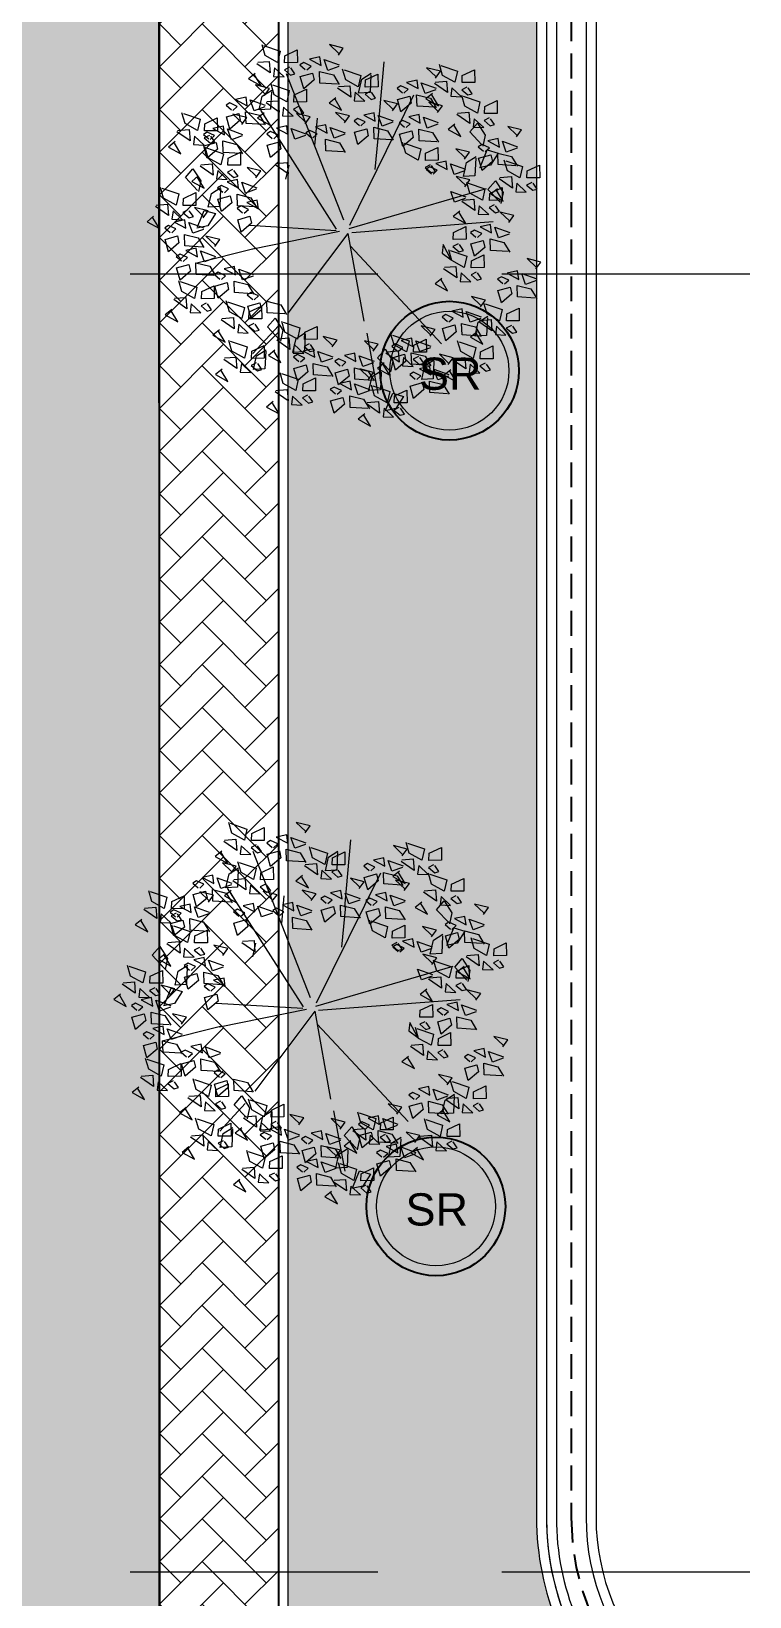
# Model space of a CAD drawing. Header units: inches. Extents: x 139 to 559, y -1 to 295.
# Drawn here: x 181.99 to 189.24, y 133.42 to 149.22 of the extents above; entities that cross this region are included whole.
import ezdxf
from ezdxf.enums import TextEntityAlignment as Align

# ---------------------------------------------------------------- set-up
doc = ezdxf.new("R2010")
doc.units = ezdxf.units.IN
doc.header["$MEASUREMENT"] = 0
doc.linetypes.add('$0$HIDDEN', pattern=[0.375, 0.25, -0.125])
doc.linetypes.add('HelipadXX$0$Core-03$0$HIDDEN', pattern=[0.375, 0.25, -0.125])
for name, color, linetype, lineweight in [('ARSIR', 31, 'Continuous', 5), ('ARSIR BETON', 8, 'Continuous', 5), ('DINDING2', 146, 'Continuous', 5), ('POHON', 98, 'Continuous', 5), ('RUMPUT', 93, 'Continuous', 0), ('SANITAIR', 15, 'Continuous', 9)]:
    doc.layers.add(name, color=color, linetype=linetype, lineweight=lineweight)
doc.layers.add('as', color=1, linetype='Continuous', plot=False)
doc.layers.add('LANTAI', color=57, linetype='Continuous')
doc.layers.add('POLYLINE TPAK', color=4, linetype='Continuous', lineweight=20, plot=False)
doc.styles.get("Standard").update_dxf_attribs({"font": 'arial.ttf'})
pattern_1 = [(86.6697, (37.0798, 226.14725), (-0.5066041, 0.569206), [0.142875, -0.934755]), (41.6697, (37.0798, 226.14725), (-0.5066045, 0.5692064), [0.142875, -0.619125]), (131.6697, (37.0798, 226.14725), (-0.5692064, -0.5066045), [0.142875, -0.619125])]

# ---------------------------------------------------------------- blocks, each defined once
blk = doc.blocks.new('NOT. SR')
for radius in [0.7, 0.6]:
    blk.add_circle((0, 0), radius)
blk.add_text('SR', height=0.3251).set_placement((0.008, -0.193), align=Align.CENTER)
blk = doc.blocks.new('rrety')
for p, q in [((497.8335, 232.64), (497.8515, 232.6484)), ((497.8248, 232.6161), (497.8335, 232.64)), ((497.8506, 232.6457), (497.8452, 232.6146)), ((497.8677, 232.6134), (497.8875, 232.619)), ((497.8875, 232.619), (497.8874, 232.5936)), ((498.0767, 232.6219), (498.0965, 232.6275)), ((498.0822, 232.5908), (498.0767, 232.6219)), ((498.0965, 232.6275), (498.0964, 232.6021)), ((497.8452, 232.6146), (497.8248, 232.6161)), ((497.8733, 232.5824), (497.8677, 232.6134)), ((497.8874, 232.5936), (497.8733, 232.5795)), ((498.0964, 232.6021), (498.0822, 232.588)), ((497.7802, 232.574), (497.8, 232.5795)), ((497.7857, 232.5429), (497.7802, 232.574)), ((497.8, 232.5795), (497.7999, 232.5541)), ((497.8574, 232.5587), (497.8572, 232.5786)), ((497.8592, 232.5767), (497.8853, 232.5589)), ((498.0146, 232.5768), (498.0343, 232.5823)), ((498.0201, 232.5457), (498.0146, 232.5768)), ((498.0343, 232.5823), (498.0342, 232.5569)), ((498.0607, 232.5474), (498.0605, 232.5674)), ((498.0625, 232.5654), (498.0886, 232.5477)), ((497.7999, 232.5541), (497.7857, 232.54)), ((497.8755, 232.5409), (497.8574, 232.5587)), ((497.8853, 232.5589), (497.8755, 232.5409)), ((498.0342, 232.5569), (498.0201, 232.5429)), ((498.0788, 232.5296), (498.0607, 232.5474)), ((498.0886, 232.5477), (498.0788, 232.5296)), ((497.704, 232.4781), (497.7237, 232.4836)), ((497.7237, 232.4836), (497.7236, 232.4582)), ((497.7095, 232.447), (497.704, 232.4781)), ((497.7236, 232.4582), (497.7095, 232.4442)), ((498.2316, 232.3946), (498.2497, 232.403)), ((498.2487, 232.4004), (498.2434, 232.3693)), ((498.2229, 232.3707), (498.2316, 232.3946)), ((498.2434, 232.3693), (498.2229, 232.3707)), ((498.2179, 232.3568), (498.2376, 232.3624)), ((498.2234, 232.3257), (498.2179, 232.3568)), ((498.2376, 232.3624), (498.2375, 232.337)), ((498.2375, 232.337), (498.2234, 232.3229)), ((498.2611, 232.319), (498.2609, 232.3389)), ((498.2793, 232.3012), (498.2611, 232.319)), ((498.263, 232.337), (498.2891, 232.3192)), ((498.2891, 232.3192), (498.2793, 232.3012)), ((498.1134, 232.2834), (498.1133, 232.258)), ((497.7303, 232.2231), (497.7301, 232.243)), ((497.7321, 232.2411), (497.7582, 232.2233)), ((497.7484, 232.2053), (497.7303, 232.2231)), ((497.7582, 232.2233), (497.7484, 232.2053)), ((497.7859, 232.2045), (497.8056, 232.2101)), ((497.7914, 232.1734), (497.7859, 232.2045)), ((497.8056, 232.2101), (497.8055, 232.1847)), ((497.7542, 232.1564), (497.7629, 232.1803)), ((497.7629, 232.1803), (497.7809, 232.1887)), ((497.78, 232.1861), (497.7747, 232.1549)), ((497.8055, 232.1847), (497.7914, 232.1706)), ((498.1671, 232.1678), (498.1868, 232.1734)), ((498.1868, 232.1734), (498.1867, 232.148)), ((497.7747, 232.1549), (497.7542, 232.1564)), ((497.7839, 232.13), (497.7837, 232.15)), ((497.7858, 232.148), (497.8119, 232.1303)), ((498.1726, 232.1368), (498.1671, 232.1678)), ((498.1867, 232.148), (498.1726, 232.1339)), ((497.8021, 232.1122), (497.7839, 232.13)), ((497.8119, 232.1303), (497.8021, 232.1122)), ((498.0005, 232.1002), (498.0202, 232.1057)), ((498.006, 232.0691), (498.0005, 232.1002)), ((498.0202, 232.1057), (498.0201, 232.0803)), ((498.0201, 232.0803), (498.006, 232.0663))]:
    blk.add_line(p, q)
for points in [[(497.8859, 232.6614), (497.8953, 232.6733), (497.8709, 232.6805), (497.8867, 232.6641)], [(498.0497, 232.6755), (498.0591, 232.6874), (498.0347, 232.6946), (498.0505, 232.6782)], [(497.8287, 232.6371), (497.8365, 232.6436), (497.8237, 232.6504), (497.8167, 232.6465), (497.826, 232.6379)], [(497.8543, 232.6442), (497.8529, 232.6594), (497.8343, 232.6561), (497.8543, 232.6442)], [(497.8857, 232.6408), (497.8663, 232.6348), (497.8602, 232.6543), (497.8865, 232.6435)], [(497.8824, 232.651), (497.9136, 232.6558), (497.9187, 232.6359), (497.8933, 232.6366), (497.8796, 232.6511)], [(497.9248, 232.6527), (497.9394, 232.672), (497.9502, 232.652), (497.9301, 232.6412), (497.9248, 232.6527)], [(497.9924, 232.6512), (498.0003, 232.6577), (497.9875, 232.6645), (497.9805, 232.6606), (497.9897, 232.652)], [(498.0181, 232.6583), (498.0167, 232.6735), (497.998, 232.6702), (498.0181, 232.6583)], [(498.0461, 232.6236), (498.0147, 232.627), (498.0149, 232.6475), (498.0393, 232.6403), (498.0488, 232.6228)], [(498.0495, 232.6549), (498.03, 232.6489), (498.024, 232.6684), (498.0503, 232.6576)], [(498.1513, 232.6388), (498.1607, 232.6507), (498.1364, 232.6579), (498.1521, 232.6415)], [(497.8409, 232.6188), (497.8218, 232.6039), (497.8165, 232.626), (497.8387, 232.6312), (497.8409, 232.6188)], [(497.8823, 232.6095), (497.8509, 232.6129), (497.8511, 232.6334), (497.8755, 232.6262), (497.885, 232.6087)], [(497.9135, 232.52), (497.8706, 232.621)], [(497.8872, 232.6198), (497.9044, 232.6306), (497.9153, 232.6134), (497.8871, 232.617)], [(497.9184, 232.6246), (497.9237, 232.6104), (497.9408, 232.6184), (497.9184, 232.6246)], [(497.9276, 232.6019), (497.9423, 232.6212), (497.953, 232.6012), (497.933, 232.5905), (497.9276, 232.6019)], [(497.9414, 232.6381), (497.9355, 232.6298), (497.9495, 232.6266), (497.9553, 232.6321), (497.9442, 232.638)], [(498.0047, 232.6329), (497.9855, 232.618), (497.9803, 232.6401), (498.0025, 232.6453), (498.0047, 232.6329)], [(498.001, 232.6104), (498.0157, 232.6297), (498.0264, 232.6097), (498.0064, 232.5989), (498.001, 232.6104)], [(498.0941, 232.6146), (498.1019, 232.6211), (498.0892, 232.6278), (498.0822, 232.624), (498.0914, 232.6154)], [(498.1198, 232.6217), (498.1183, 232.6368), (498.0997, 232.6335), (498.1198, 232.6217)], [(498.1511, 232.6183), (498.1317, 232.6123), (498.1257, 232.6317), (498.1519, 232.621)], [(497.7497, 232.5946), (497.7809, 232.5994), (497.786, 232.5795), (497.7606, 232.5802), (497.7468, 232.5947)], [(497.7921, 232.5963), (497.8067, 232.6156), (497.8175, 232.5956), (497.7974, 232.5848), (497.7921, 232.5963)], [(497.8852, 232.6002), (497.9164, 232.605), (497.9215, 232.5851), (497.8961, 232.5858), (497.8824, 232.6003)], [(497.8923, 232.5999), (497.8863, 232.586), (497.9117, 232.5853), (497.8922, 232.5971)], [(497.9586, 232.6087), (497.9898, 232.6135), (497.9949, 232.5936), (497.9695, 232.5943), (497.9558, 232.6088)], [(498.0176, 232.5958), (498.0117, 232.5875), (498.0258, 232.5843), (498.0316, 232.5898), (498.0204, 232.5957)], [(498.0666, 232.5852), (498.076, 232.5971), (498.0517, 232.6044), (498.0674, 232.5879)], [(498.0699, 232.5414), (498.1036, 232.5996)], [(498.1063, 232.5962), (498.0872, 232.5813), (498.082, 232.6035), (498.1041, 232.6087), (498.1063, 232.5962)], [(498.1477, 232.5869), (498.1164, 232.5903), (498.1165, 232.6109), (498.1409, 232.6037), (498.1505, 232.5861)], [(497.7532, 232.5514), (497.7626, 232.5633), (497.7382, 232.5705), (497.754, 232.5541)], [(497.7545, 232.5634), (497.7717, 232.5742), (497.7826, 232.557), (497.7544, 232.5606)], [(497.7857, 232.5682), (497.7909, 232.554), (497.8081, 232.562), (497.7857, 232.5682)], [(497.8086, 232.5817), (497.8028, 232.5734), (497.8168, 232.5702), (497.8226, 232.5757), (497.8115, 232.5816)], [(497.8402, 232.5484), (497.8388, 232.5635), (497.8201, 232.5602), (497.8402, 232.5484)], [(497.8344, 232.5539), (497.8491, 232.5733), (497.8598, 232.5533), (497.8398, 232.5425), (497.8344, 232.5539)], [(497.8718, 232.5655), (497.8812, 232.5774), (497.8568, 232.5846), (497.8726, 232.5682)], [(497.89, 232.5691), (497.9073, 232.5799), (497.9181, 232.5627), (497.8899, 232.5662)], [(497.9212, 232.5739), (497.9265, 232.5596), (497.9436, 232.5676), (497.9212, 232.5739)], [(497.9442, 232.5873), (497.9383, 232.579), (497.9523, 232.5758), (497.9581, 232.5813), (497.947, 232.5873)], [(497.9634, 232.5775), (497.9807, 232.5883), (497.9915, 232.5711), (497.9634, 232.5747)], [(497.9946, 232.5823), (497.9999, 232.5681), (498.0171, 232.5761), (497.9946, 232.5823)], [(498.0094, 232.561), (498.0172, 232.5675), (498.0045, 232.5742), (497.9974, 232.5704), (498.0067, 232.5618)], [(498.035, 232.5681), (498.0336, 232.5832), (498.015, 232.5799), (498.035, 232.5681)], [(498.0664, 232.5647), (498.047, 232.5587), (498.0409, 232.5781), (498.0672, 232.5674)], [(498.1395, 232.554), (498.1381, 232.5691), (498.1195, 232.5658), (498.1395, 232.554)], [(498.1709, 232.5506), (498.1515, 232.5446), (498.1454, 232.564), (498.1717, 232.5533)], [(498.1711, 232.5711), (498.1805, 232.583), (498.1561, 232.5903), (498.1719, 232.5738)], [(498.2614, 232.5542), (498.2709, 232.5661), (498.2465, 232.5733), (498.2622, 232.5569)], [(497.6959, 232.5271), (497.7038, 232.5337), (497.691, 232.5404), (497.684, 232.5366), (497.6932, 232.5279)], [(497.7216, 232.5343), (497.7202, 232.5494), (497.7016, 232.5461), (497.7216, 232.5343)], [(497.753, 232.5308), (497.7335, 232.5248), (497.7275, 232.5443), (497.7538, 232.5336)], [(497.7596, 232.5435), (497.7536, 232.5296), (497.779, 232.5289), (497.7595, 232.5407)], [(497.792, 232.5523), (497.8232, 232.5571), (497.8283, 232.5372), (497.8029, 232.5379), (497.7892, 232.5523)], [(497.8268, 232.5229), (497.8076, 232.508), (497.8024, 232.5301), (497.8246, 232.5353), (497.8268, 232.5229)], [(497.8145, 232.5412), (497.8224, 232.5478), (497.8096, 232.5545), (497.8026, 232.5507), (497.8118, 232.542)], [(497.8682, 232.5136), (497.8368, 232.517), (497.837, 232.5375), (497.8614, 232.5303), (497.8709, 232.5128)], [(497.851, 232.5394), (497.8451, 232.5311), (497.8592, 232.5279), (497.865, 232.5334), (497.8538, 232.5393)], [(497.8716, 232.5449), (497.8521, 232.5389), (497.8461, 232.5584), (497.8724, 232.5477)], [(497.8951, 232.5492), (497.8891, 232.5352), (497.9145, 232.5345), (497.8951, 232.5463)], [(497.9685, 232.5576), (497.9625, 232.5437), (497.9879, 232.543), (497.9685, 232.5548)], [(498.0216, 232.5427), (498.0025, 232.5277), (497.9973, 232.5499), (498.0194, 232.5551), (498.0216, 232.5427)], [(498.063, 232.5333), (498.0317, 232.5367), (498.0318, 232.5573), (498.0562, 232.5501), (498.0657, 232.5325)], [(498.1261, 232.5286), (498.107, 232.5136), (498.1017, 232.5358), (498.1239, 232.541), (498.1261, 232.5286)], [(498.1139, 232.5469), (498.1217, 232.5534), (498.1089, 232.5601), (498.1019, 232.5563), (498.1111, 232.5477)], [(498.1055, 232.5201), (498.1202, 232.5395), (498.1309, 232.5194), (498.1109, 232.5087), (498.1055, 232.5201)], [(498.1675, 232.5192), (498.1361, 232.5226), (498.1363, 232.5432), (498.1607, 232.536), (498.1702, 232.5184)], [(498.2042, 232.53), (498.212, 232.5365), (498.1993, 232.5432), (498.1923, 232.5394), (498.2015, 232.5308)], [(498.2299, 232.5371), (498.2285, 232.5522), (498.2098, 232.5489), (498.2299, 232.5371)], [(498.2613, 232.5337), (498.2418, 232.5277), (498.2358, 232.5471), (498.2621, 232.5364)], [(497.7082, 232.5088), (497.6891, 232.4939), (497.6838, 232.516), (497.706, 232.5212), (497.7082, 232.5088)], [(497.7496, 232.4995), (497.7182, 232.5029), (497.7184, 232.5234), (497.7428, 232.5162), (497.7523, 232.4987)], [(497.9754, 232.3753), (497.7793, 232.51)], [(497.7968, 232.5211), (497.8141, 232.5319), (497.8249, 232.5147), (497.7968, 232.5183)], [(497.828, 232.5259), (497.8333, 232.5117), (497.8505, 232.5197), (497.828, 232.5259)], [(497.9846, 232.3539), (498.0582, 232.5161)], [(498.0631, 232.5184), (498.0943, 232.5232), (498.0994, 232.5033), (498.074, 232.504), (498.0603, 232.5185)], [(498.1705, 232.4975), (498.1851, 232.5169), (498.1959, 232.4969), (498.1758, 232.4861), (498.1705, 232.4975)], [(498.2165, 232.5116), (498.1973, 232.4967), (498.1921, 232.5188), (498.2142, 232.5241), (498.2165, 232.5116)], [(498.2579, 232.5023), (498.2265, 232.5057), (498.2267, 232.5263), (498.251, 232.519), (498.2606, 232.5015)], [(497.7221, 232.4752), (497.7315, 232.4872), (497.7072, 232.4944), (497.7229, 232.4779)], [(497.7158, 232.4818), (497.747, 232.4866), (497.7521, 232.4667), (497.7267, 232.4674), (497.713, 232.4818)], [(497.7582, 232.4834), (497.7728, 232.5028), (497.7836, 232.4828), (497.7635, 232.472), (497.7582, 232.4834)], [(497.8019, 232.5012), (497.7959, 232.4873), (497.8213, 232.4866), (497.8019, 232.4984)], [(497.9846, 232.3539), (497.9233, 232.5008)], [(498.1221, 232.5056), (498.1162, 232.4972), (498.1302, 232.494), (498.136, 232.4995), (498.1249, 232.5055)], [(498.128, 232.4959), (498.1592, 232.5007), (498.1644, 232.4808), (498.139, 232.4815), (498.1252, 232.4959)], [(498.187, 232.483), (498.1811, 232.4747), (498.1952, 232.4715), (498.201, 232.477), (498.1898, 232.4829)], [(498.2015, 232.4789), (498.2327, 232.4837), (498.2378, 232.4639), (498.2124, 232.4645), (498.1986, 232.479)], [(498.2439, 232.4806), (498.2585, 232.5), (498.2693, 232.4799), (498.2492, 232.4692), (498.2439, 232.4806)], [(497.6649, 232.451), (497.6727, 232.4575), (497.66, 232.4642), (497.653, 232.4604), (497.6622, 232.4518)], [(497.6906, 232.4581), (497.6891, 232.4732), (497.6705, 232.4699), (497.6906, 232.4581)], [(497.7219, 232.4547), (497.7025, 232.4487), (497.6965, 232.4681), (497.7227, 232.4574)], [(497.7206, 232.4506), (497.7378, 232.4614), (497.7487, 232.4442), (497.7205, 232.4478)], [(497.7518, 232.4554), (497.7571, 232.4412), (497.7742, 232.4492), (497.7518, 232.4554)], [(497.7748, 232.4689), (497.7689, 232.4606), (497.7829, 232.4574), (497.7887, 232.4629), (497.7776, 232.4688)], [(498.1329, 232.4647), (498.1501, 232.4755), (498.1609, 232.4583), (498.1328, 232.4619)], [(498.1403, 232.4159), (498.2384, 232.4649)], [(498.1641, 232.4695), (498.1693, 232.4553), (498.1865, 232.4633), (498.1641, 232.4695)], [(498.2063, 232.4478), (498.2235, 232.4586), (498.2343, 232.4414), (498.2062, 232.445)], [(498.2375, 232.4526), (498.2427, 232.4383), (498.2599, 232.4463), (498.2375, 232.4526)], [(498.2604, 232.4661), (498.2546, 232.4578), (498.2686, 232.4546), (498.2744, 232.4601), (498.2633, 232.466)], [(498.2749, 232.4355), (498.2896, 232.4549), (498.3003, 232.4348), (498.2803, 232.4241), (498.2749, 232.4355)], [(497.6771, 232.4327), (497.658, 232.4177), (497.6528, 232.4399), (497.6749, 232.4451), (497.6771, 232.4327)], [(497.7185, 232.4234), (497.6872, 232.4268), (497.6873, 232.4473), (497.7117, 232.4401), (497.7213, 232.4226)], [(497.7257, 232.4307), (497.7197, 232.4168), (497.7451, 232.4161), (497.7256, 232.4279)], [(498.2114, 232.4279), (498.2054, 232.414), (498.2308, 232.4133), (498.2113, 232.4251)], [(498.2325, 232.4338), (498.2637, 232.4386), (498.2688, 232.4187), (498.2434, 232.4194), (498.2297, 232.4339)], [(497.6339, 232.3943), (497.6651, 232.3991), (497.6702, 232.3793), (497.6448, 232.3799), (497.6311, 232.3944)], [(497.6763, 232.396), (497.691, 232.4154), (497.7017, 232.3953), (497.6817, 232.3846), (497.6763, 232.396)], [(497.804, 232.3963), (497.8134, 232.4082), (497.7891, 232.4154), (497.8048, 232.399)], [(497.9999, 232.3539), (498.144, 232.4182)], [(498.2373, 232.4027), (498.2546, 232.4135), (498.2654, 232.3963), (498.2373, 232.3998)], [(498.2685, 232.4075), (498.2738, 232.3932), (498.291, 232.4012), (498.2685, 232.4075)], [(498.2976, 232.382), (498.2962, 232.3971), (498.2776, 232.3938), (498.2976, 232.382)], [(498.2915, 232.4209), (498.2856, 232.4126), (498.2997, 232.4094), (498.3055, 232.4149), (498.2943, 232.4209)], [(498.3292, 232.3991), (498.3386, 232.411), (498.3143, 232.4182), (498.33, 232.4018)], [(497.6387, 232.3632), (497.6559, 232.374), (497.6668, 232.3568), (497.6386, 232.3604)], [(497.6699, 232.368), (497.6752, 232.3537), (497.6923, 232.3617), (497.6699, 232.368)], [(497.6929, 232.3815), (497.687, 232.3732), (497.701, 232.37), (497.7068, 232.3754), (497.6957, 232.3814)], [(497.7468, 232.372), (497.7546, 232.3785), (497.7419, 232.3853), (497.7348, 232.3814), (497.7441, 232.3728)], [(497.7724, 232.3791), (497.771, 232.3943), (497.7524, 232.391), (497.7724, 232.3791)], [(497.8004, 232.3444), (497.769, 232.3478), (497.7692, 232.3683), (497.7936, 232.3611), (497.8031, 232.3436)], [(497.8038, 232.3757), (497.7844, 232.3697), (497.7783, 232.3892), (497.8046, 232.3784)], [(498.0061, 232.3539), (498.1593, 232.3784)], [(498.1563, 232.3735), (498.171, 232.3928), (498.1817, 232.3728), (498.1617, 232.362), (498.1563, 232.3735)], [(498.2424, 232.3828), (498.2364, 232.3688), (498.2618, 232.3681), (498.2424, 232.38)], [(498.2842, 232.3565), (498.2651, 232.3416), (498.2599, 232.3637), (498.282, 232.3689), (498.2842, 232.3565)], [(498.272, 232.3749), (498.2798, 232.3814), (498.2671, 232.3881), (498.26, 232.3843), (498.2693, 232.3757)], [(498.3256, 232.3472), (498.2943, 232.3506), (498.2944, 232.3711), (498.3188, 232.3639), (498.3283, 232.3464)], [(498.329, 232.3786), (498.3096, 232.3725), (498.3036, 232.392), (498.3298, 232.3813)], [(497.6438, 232.3433), (497.6378, 232.3293), (497.6632, 232.3287), (497.6437, 232.3405)], [(497.759, 232.3537), (497.7399, 232.3388), (497.7347, 232.3609), (497.7568, 232.3661), (497.759, 232.3537)], [(497.9785, 232.3508), (497.7363, 232.2773)], [(497.7413, 232.3255), (497.7559, 232.3449), (497.7667, 232.3248), (497.7466, 232.3141), (497.7413, 232.3255)], [(497.9846, 232.3447), (497.7609, 232.2222)], [(497.7891, 232.3297), (497.7969, 232.3362), (497.7842, 232.3429), (497.7772, 232.3391), (497.7864, 232.3305)], [(497.8148, 232.3368), (497.8134, 232.352), (497.7949, 232.3598), (497.8148, 232.3368)], [(498.0061, 232.3508), (498.1838, 232.1733)], [(498.1499, 232.3454), (498.1552, 232.3312), (498.1724, 232.3392), (498.1499, 232.3454)], [(498.1563, 232.3436), (498.1875, 232.3484), (498.1926, 232.3285), (498.1672, 232.3292), (498.1535, 232.3437)], [(498.1729, 232.3589), (498.167, 232.3506), (498.1811, 232.3474), (498.1869, 232.3529), (498.1757, 232.3588)], [(498.1987, 232.3453), (498.2133, 232.3646), (498.2241, 232.3446), (498.204, 232.3338), (498.1987, 232.3453)], [(497.6988, 232.3238), (497.73, 232.3286), (497.7352, 232.3088), (497.7098, 232.3094), (497.696, 232.3239)], [(497.8014, 232.3114), (497.7822, 232.2965), (497.777, 232.3186), (497.7992, 232.3238), (497.8014, 232.3114)], [(497.9846, 232.3386), (497.9233, 232.0875)], [(497.9969, 232.3324), (498.1532, 232.0998)], [(498.1611, 232.3124), (498.1783, 232.3232), (498.1892, 232.306), (498.161, 232.3096)], [(498.1923, 232.3172), (498.1976, 232.303), (498.2147, 232.311), (498.1923, 232.3172)], [(498.2153, 232.3307), (498.2094, 232.3224), (498.2234, 232.3192), (498.2292, 232.3247), (498.2181, 232.3306)], [(498.2671, 232.3117), (498.2765, 232.3236), (498.2521, 232.3308), (498.2679, 232.3144)], [(497.7037, 232.2927), (497.7209, 232.3035), (497.7317, 232.2863), (497.7036, 232.2899)], [(497.7349, 232.2975), (497.7401, 232.2832), (497.7573, 232.2912), (497.7349, 232.2975)], [(497.7578, 232.311), (497.7519, 232.3027), (497.766, 232.2995), (497.7718, 232.3049), (497.7606, 232.3109)], [(497.7984, 232.2722), (497.8078, 232.2841), (497.7834, 232.2913), (497.7992, 232.2749)], [(498.1662, 232.2925), (498.1602, 232.2786), (498.1856, 232.2779), (498.1661, 232.2897)], [(498.2099, 232.2874), (498.2177, 232.2939), (498.2049, 232.3006), (498.1979, 232.2968), (498.2072, 232.2882)], [(498.2355, 232.2945), (498.2341, 232.3097), (498.2155, 232.3064), (498.2355, 232.2945)], [(498.2669, 232.2911), (498.2475, 232.2851), (498.2414, 232.3046), (498.2677, 232.2938)], [(497.7088, 232.2728), (497.7027, 232.2588), (497.7281, 232.2582), (497.7087, 232.27)], [(497.7411, 232.2479), (497.7489, 232.2545), (497.7362, 232.2612), (497.7292, 232.2574), (497.7384, 232.2487)], [(497.7668, 232.2551), (497.7654, 232.2702), (497.7467, 232.2669), (497.7668, 232.2551)], [(497.7982, 232.2516), (497.7787, 232.2456), (497.7727, 232.2651), (497.799, 232.2544)], [(497.794, 232.2476), (497.8112, 232.2584), (497.8221, 232.2412), (497.7939, 232.2447)], [(498.137, 232.2601), (498.1176, 232.2541), (498.1115, 232.2735), (498.1378, 232.2628)], [(498.2221, 232.2691), (498.203, 232.2542), (498.1977, 232.2763), (498.2199, 232.2815), (498.2221, 232.2691)], [(498.2015, 232.2562), (498.2327, 232.261), (498.2378, 232.2411), (498.2124, 232.2418), (498.1986, 232.2562)], [(498.2635, 232.2598), (498.2321, 232.2632), (498.2323, 232.2837), (498.2567, 232.2765), (498.2662, 232.259)], [(498.2439, 232.2578), (498.2585, 232.2772), (498.2693, 232.2571), (498.2492, 232.2464), (498.2439, 232.2578)], [(498.2892, 232.2438), (498.2878, 232.2589), (498.2691, 232.2556), (498.2892, 232.2438)], [(498.3207, 232.2609), (498.3302, 232.2728), (498.3058, 232.28), (498.3215, 232.2636)], [(497.7419, 232.2186), (497.7513, 232.2305), (497.7269, 232.2377), (497.7427, 232.2213)], [(497.7534, 232.2296), (497.7342, 232.2147), (497.729, 232.2368), (497.7512, 232.242), (497.7534, 232.2296)], [(497.7948, 232.2203), (497.7634, 232.2237), (497.7636, 232.2442), (497.788, 232.237), (497.7975, 232.2195)], [(497.9718, 232.1588), (497.9626, 232.2322)], [(498.1338, 232.2324), (498.1484, 232.2518), (498.1592, 232.2318), (498.1391, 232.221), (498.1338, 232.2324)], [(498.2063, 232.225), (498.2235, 232.2358), (498.2343, 232.2186), (498.2062, 232.2222)], [(498.2375, 232.2298), (498.2427, 232.2155), (498.2599, 232.2235), (498.2375, 232.2298)], [(498.2758, 232.2183), (498.2566, 232.2034), (498.2514, 232.2255), (498.2735, 232.2308), (498.2758, 232.2183)], [(498.2635, 232.2367), (498.2713, 232.2432), (498.2586, 232.2499), (498.2516, 232.2461), (498.2608, 232.2375)], [(498.2604, 232.2433), (498.2546, 232.235), (498.2686, 232.2318), (498.2744, 232.2373), (498.2633, 232.2432)], [(498.3172, 232.209), (498.2858, 232.2124), (498.286, 232.233), (498.3103, 232.2257), (498.3199, 232.2082)], [(498.3206, 232.2404), (498.3011, 232.2344), (498.2951, 232.2538), (498.3214, 232.2431)], [(497.6847, 232.1944), (497.6925, 232.2009), (497.6797, 232.2076), (497.6727, 232.2038), (497.6819, 232.1952)], [(497.7103, 232.2015), (497.7089, 232.2166), (497.6903, 232.2133), (497.7103, 232.2015)], [(497.7417, 232.1981), (497.7223, 232.1921), (497.7162, 232.2115), (497.7425, 232.2008)], [(497.7991, 232.2277), (497.7931, 232.2137), (497.8185, 232.213), (497.799, 232.2248)], [(497.8053, 232.1996), (497.8225, 232.2104), (497.8334, 232.1932), (497.8052, 232.1968)], [(497.8365, 232.2044), (497.8418, 232.1902), (497.8589, 232.1982), (497.8365, 232.2044)], [(497.8595, 232.2179), (497.8536, 232.2096), (497.8676, 232.2064), (497.8734, 232.2119), (497.8623, 232.2178)], [(497.8682, 232.2028), (497.876, 232.2093), (497.8633, 232.216), (497.8563, 232.2122), (497.8655, 232.2036)], [(498.0236, 232.2138), (498.0548, 232.2186), (498.0599, 232.1988), (498.0345, 232.1994), (498.0207, 232.2139)], [(498.076, 232.2139), (498.0821, 232.1649)], [(498.0825, 232.201), (498.0767, 232.1927), (498.0907, 232.1895), (498.0965, 232.195), (498.0854, 232.2009)], [(498.0961, 232.1996), (498.1134, 232.2104), (498.1242, 232.1932), (498.0961, 232.1968)], [(498.1273, 232.2044), (498.1326, 232.1902), (498.1498, 232.1982), (498.1273, 232.2044)], [(498.1503, 232.2179), (498.1444, 232.2096), (498.1585, 232.2064), (498.1643, 232.2119), (498.1531, 232.2178)], [(498.1732, 232.1969), (498.2044, 232.2017), (498.2095, 232.1818), (498.1841, 232.1825), (498.1704, 232.197)], [(498.2114, 232.2051), (498.2054, 232.1912), (498.2308, 232.1905), (498.2113, 232.2023)], [(498.2156, 232.1986), (498.2303, 232.218), (498.241, 232.1979), (498.221, 232.1872), (498.2156, 232.1986)], [(497.6969, 232.176), (497.6778, 232.1611), (497.6725, 232.1832), (497.6947, 232.1884), (497.6969, 232.176)], [(497.7383, 232.1667), (497.7069, 232.1701), (497.7071, 232.1907), (497.7315, 232.1834), (497.741, 232.1659)], [(497.7186, 232.1715), (497.7498, 232.1763), (497.7549, 232.1565), (497.7295, 232.1571), (497.7158, 232.1716)], [(497.761, 232.1732), (497.7757, 232.1926), (497.7864, 232.1725), (497.7664, 232.1618), (497.761, 232.1732)], [(497.8104, 232.1797), (497.8044, 232.1658), (497.8298, 232.1651), (497.8103, 232.1769)], [(497.8804, 232.1845), (497.8613, 232.1696), (497.8561, 232.1917), (497.8782, 232.1969), (497.8804, 232.1845)], [(497.9219, 232.1752), (497.8905, 232.1786), (497.8907, 232.1991), (497.915, 232.1919), (497.9246, 232.1744)], [(497.9079, 232.1619), (497.9225, 232.1813), (497.9333, 232.1613), (497.9132, 232.1505), (497.9079, 232.1619)], [(497.9445, 232.1744), (497.9757, 232.1792), (497.9808, 232.1593), (497.9554, 232.16), (497.9417, 232.1744)], [(497.9869, 232.176), (498.0016, 232.1954), (498.0123, 232.1754), (497.9923, 232.1646), (497.9869, 232.176)], [(498.0284, 232.1827), (498.0456, 232.1935), (498.0564, 232.1763), (498.0283, 232.1799)], [(498.0596, 232.1875), (498.0648, 232.1732), (498.082, 232.1812), (498.0596, 232.1875)], [(498.1013, 232.1797), (498.0952, 232.1658), (498.1206, 232.1651), (498.1012, 232.1769)], [(498.1452, 232.1592), (498.1437, 232.1743), (498.1251, 232.171), (498.1452, 232.1592)], [(498.1767, 232.1763), (498.1862, 232.1882), (498.1618, 232.1954), (498.1775, 232.179)], [(498.178, 232.1658), (498.1953, 232.1766), (498.2061, 232.1594), (498.178, 232.1629)], [(498.2322, 232.1841), (498.2263, 232.1757), (498.2404, 232.1725), (498.2462, 232.178), (498.235, 232.184)], [(497.7234, 232.1404), (497.7407, 232.1512), (497.7515, 232.134), (497.7233, 232.1376)], [(497.7546, 232.1452), (497.7599, 232.1309), (497.777, 232.1389), (497.7546, 232.1452)], [(497.7776, 232.1587), (497.7717, 232.1504), (497.7857, 232.1472), (497.7915, 232.1527), (497.7804, 232.1586)], [(497.8654, 232.1603), (497.8966, 232.1651), (497.9018, 232.1452), (497.8764, 232.1459), (497.8626, 232.1603)], [(497.9244, 232.1474), (497.9185, 232.1391), (497.9326, 232.1359), (497.9384, 232.1414), (497.9272, 232.1473)], [(497.9493, 232.1432), (497.9666, 232.154), (497.9774, 232.1368), (497.9492, 232.1404)], [(497.9723, 232.161), (497.9877, 232.0416)], [(497.9805, 232.148), (497.9858, 232.1338), (498.0029, 232.1418), (497.9805, 232.148)], [(498.0035, 232.1615), (497.9976, 232.1532), (498.0116, 232.15), (498.0174, 232.1555), (498.0063, 232.1614)], [(498.0335, 232.1628), (498.0275, 232.1489), (498.0529, 232.1482), (498.0334, 232.16)], [(498.1317, 232.1337), (498.1126, 232.1188), (498.1074, 232.1409), (498.1295, 232.1461), (498.1317, 232.1337)], [(498.1195, 232.1521), (498.1273, 232.1586), (498.1146, 232.1653), (498.1076, 232.1615), (498.1168, 232.1529)], [(498.1732, 232.1244), (498.1418, 232.1278), (498.142, 232.1484), (498.1663, 232.1411), (498.1759, 232.1236)], [(498.1765, 232.1558), (498.1571, 232.1498), (498.1511, 232.1692), (498.1773, 232.1585)], [(498.1831, 232.1459), (498.1771, 232.1319), (498.2025, 232.1312), (498.1831, 232.1431)], [(498.2092, 232.1706), (498.2145, 232.1563), (498.2317, 232.1643), (498.2092, 232.1706)], [(497.7285, 232.1205), (497.7225, 232.1066), (497.7479, 232.1059), (497.7285, 232.1177)], [(497.8091, 232.1056), (497.8077, 232.1207), (497.7891, 232.1174), (497.8091, 232.1056)], [(497.8407, 232.1227), (497.8501, 232.1346), (497.8258, 232.1418), (497.8415, 232.1254)], [(497.8702, 232.1291), (497.8875, 232.1399), (497.8983, 232.1227), (497.8702, 232.1263)], [(497.9015, 232.1339), (497.9067, 232.1197), (497.9239, 232.1277), (497.9015, 232.1339)], [(497.9248, 232.1027), (497.9394, 232.1221), (497.9502, 232.102), (497.9301, 232.0913), (497.9248, 232.1027)], [(497.9544, 232.1233), (497.9484, 232.1094), (497.9738, 232.1087), (497.9543, 232.1205)], [(498.0266, 232.1056), (498.0252, 232.1207), (498.0065, 232.1174), (498.0266, 232.1056)], [(498.0581, 232.1227), (498.0676, 232.1346), (498.0432, 232.1418), (498.0589, 232.1254)], [(498.1027, 232.0999), (498.1173, 232.1193), (498.1281, 232.0992), (498.108, 232.0885), (498.1027, 232.0999)], [(498.2078, 232.1114), (498.2172, 232.1233), (498.1928, 232.1306), (498.2086, 232.1141)], [(497.7957, 232.0801), (497.7766, 232.0652), (497.7714, 232.0874), (497.7935, 232.0926), (497.7957, 232.0801)], [(497.7835, 232.0985), (497.7913, 232.105), (497.7786, 232.1117), (497.7715, 232.1079), (497.7808, 232.0993)], [(497.8371, 232.0708), (497.8058, 232.0742), (497.8059, 232.0948), (497.8303, 232.0876), (497.8398, 232.07)], [(497.8405, 232.1022), (497.8211, 232.0962), (497.8151, 232.1156), (497.8413, 232.1049)], [(497.8754, 232.1092), (497.8693, 232.0953), (497.8947, 232.0946), (497.8753, 232.1064)], [(497.8915, 232.0776), (497.901, 232.0895), (497.8766, 232.0967), (497.8923, 232.0803)], [(497.8824, 232.101), (497.9136, 232.1058), (497.9187, 232.086), (497.8933, 232.0866), (497.8796, 232.1011)], [(498.0132, 232.0801), (497.994, 232.0652), (497.9888, 232.0874), (498.0109, 232.0926), (498.0132, 232.0801)], [(498.0009, 232.0985), (498.0087, 232.105), (497.996, 232.1117), (497.989, 232.1079), (497.9982, 232.0993)], [(498.0546, 232.0708), (498.0232, 232.0742), (498.0234, 232.0948), (498.0477, 232.0876), (498.0573, 232.07)], [(498.058, 232.1022), (498.0385, 232.0962), (498.0325, 232.1156), (498.0588, 232.1049)], [(498.0603, 232.0982), (498.0915, 232.103), (498.0966, 232.0831), (498.0712, 232.0838), (498.0575, 232.0983)], [(498.1506, 232.0872), (498.1584, 232.0937), (498.1456, 232.1004), (498.1386, 232.0966), (498.1479, 232.088)], [(498.1762, 232.0943), (498.1748, 232.1094), (498.1562, 232.1061), (498.1762, 232.0943)], [(498.2076, 232.0909), (498.1882, 232.0849), (498.1821, 232.1043), (498.2084, 232.0936)], [(497.8343, 232.0533), (497.8421, 232.0599), (497.8294, 232.0666), (497.8224, 232.0628), (497.8316, 232.0542)], [(497.86, 232.0605), (497.8586, 232.0756), (497.8399, 232.0723), (497.86, 232.0605)], [(497.8914, 232.0571), (497.8719, 232.051), (497.8659, 232.0705), (497.8922, 232.0598)], [(497.8872, 232.0699), (497.9044, 232.0807), (497.9153, 232.0635), (497.8871, 232.0671)], [(497.9184, 232.0747), (497.9237, 232.0604), (497.9408, 232.0684), (497.9184, 232.0747)], [(497.9414, 232.0882), (497.9355, 232.0799), (497.9495, 232.0767), (497.9553, 232.0821), (497.9442, 232.0881)], [(498.0651, 232.0671), (498.0823, 232.0779), (498.0932, 232.0607), (498.065, 232.0642)], [(498.0963, 232.0719), (498.1015, 232.0576), (498.1187, 232.0656), (498.0963, 232.0719)], [(498.1192, 232.0853), (498.1134, 232.077), (498.1274, 232.0738), (498.1332, 232.0793), (498.1221, 232.0853)], [(498.1628, 232.0689), (498.1437, 232.0539), (498.1384, 232.0761), (498.1606, 232.0813), (498.1628, 232.0689)], [(498.2042, 232.0595), (498.1728, 232.063), (498.173, 232.0835), (498.1974, 232.0763), (498.2069, 232.0587)], [(497.8466, 232.035), (497.8274, 232.0201), (497.8222, 232.0422), (497.8443, 232.0474), (497.8466, 232.035)], [(497.888, 232.0257), (497.8566, 232.0291), (497.8568, 232.0496), (497.8811, 232.0424), (497.8907, 232.0249)], [(497.8923, 232.05), (497.8863, 232.036), (497.9117, 232.0354), (497.8922, 232.0472)], [(498.0702, 232.0472), (498.0642, 232.0332), (498.0896, 232.0325), (498.0701, 232.0444)]]:
    blk.add_lwpolyline(points)

msp = doc.modelspace()

# ---------------------------------------------------------------- hatches: boundary and pattern name
at = {"layer": 'ARSIR'}
h = msp.add_hatch(dxfattribs=at)
h.set_pattern_fill('AR-HBONE', color=256, scale=0.003, style=0)
h.set_pattern_definition([(45, (37.0798, 226.14725), (4e-17, 0.4310523), [0.9144, -0.3048]), (135, (37.29532, 226.36278), (4e-17, 0.4310523), [0.9144, -0.3048])])
edge = h.paths.add_edge_path()
edge.add_arc((191.2828, 190.0679), 15.2, 90, 180)
edge.add_line((176.0828, 190.0679), (176.0828, 133.2715))
edge.add_arc((191.2828, 133.2715), 15.2, 180, 214.23029)
edge.add_line((178.7157, 124.7212), (179.7078, 125.3962))
edge.add_arc((191.2827, 133.2715), 14, 180, 214.23027, ccw=False)
edge.add_line((177.2828, 133.2715), (177.2828, 190.0679))
edge.add_arc((191.2828, 190.0679), 14, 90, 180, ccw=False)
edge.add_line((191.2828, 204.0679), (270.5466, 204.0679))
edge.add_arc((270.5466, 204.9086), 0.8408, 270, 359.99697)
edge.add_line((271.3873, 204.9086), (191.2828, 205.2679))
h = msp.add_hatch(dxfattribs=at)
h.set_pattern_fill('AR-HBONE', color=256, scale=0.003, style=0)
h.set_pattern_definition([(45, (183.28277, 125.15625), (4e-17, 0.4310523), [0.9144, -0.3048]), (135, (183.4983, 125.37178), (4e-17, 0.4310523), [0.9144, -0.3048])])
edge = h.paths.add_edge_path()
edge.add_line((191.1884, 126.4708), (191.1884, 125.2708))
edge.add_line((191.1884, 125.2708), (191.2828, 125.2715))
edge.add_arc((191.185, 133.1732), 7.9023, 180.12317, 270.70845, ccw=False)
edge.add_line((183.2828, 133.1562), (183.2828, 158.5563))
edge.add_line((183.2828, 158.5563), (184.4828, 158.5563))
edge.add_line((184.4828, 158.5563), (184.4828, 133.1562))
edge.add_arc((191.1852, 133.1732), 6.7024, 180.14538, 270.83424)
edge.add_line((191.2828, 126.4715), (191.1884, 126.4708))
at = {"layer": 'ARSIR BETON'}
h = msp.add_hatch(dxfattribs=at)
h.set_pattern_fill('AR-HBONE', color=256, scale=0.004, style=0)
h.set_pattern_definition([(45, (37.0798, 226.14725), (6e-17, 0.5747364), [1.2192, -0.4064]), (135, (37.36716, 226.4346), (6e-17, 0.5747364), [1.2192, -0.4064])])
edge = h.paths.add_edge_path()
edge.add_arc((191.2828, 190.0679), 14, 90, 180)
edge.add_line((177.2828, 190.0679), (177.2828, 133.2715))
edge.add_arc((191.2827, 133.2715), 14, 179.99992, 263.11919)
edge.add_line((189.6055, 119.3724), (189.6055, 112.3227))
edge.add_line((189.6055, 112.3227), (189.7055, 112.3227))
edge.add_line((189.7055, 112.3227), (189.7055, 112.2227))
edge.add_line((189.7055, 112.2227), (201.7055, 112.2227))
edge.add_line((201.7055, 112.2227), (201.7055, 119.2715))
edge.add_line((201.7055, 119.2715), (380.22, 119.2715))
edge.add_arc((380.22, 133.2715), 14, 270, 360)
edge.add_line((394.22, 133.2715), (394.22, 186.8365))
edge.add_arc((380.07, 186.8365), 14.15, 0.00002, 89.99998)
edge.add_line((380.07, 200.9865), (288.3873, 200.9865))
edge.add_arc((288.3873, 203.9865), 3, 180, 270, ccw=False)
edge.add_line((285.3873, 203.9865), (285.3986, 204.9823))
edge.add_line((285.3986, 204.9823), (271.3873, 205.1475))
edge.add_line((271.3873, 205.1475), (271.3873, 204.9086))
edge.add_arc((270.5466, 204.9086), 0.8408, 270, 359.99999, ccw=False)
edge.add_line((270.5466, 204.0679), (191.2828, 204.0679))
edge = h.paths.add_edge_path()
edge.add_line((191.2672, 197.9562), (265.7566, 197.9585))
edge.add_arc((265.7568, 189.203), 8.7555, 41.343, 90.00169, ccw=False)
edge.add_line((272.3302, 194.9865), (332.5823, 194.9865))
edge.add_line((332.5823, 194.9865), (332.5823, 191.8715))
edge.add_line((332.5823, 191.8715), (340.1822, 191.8715))
edge.add_line((340.1822, 191.8715), (340.1822, 194.9865))
edge.add_line((340.1822, 194.9865), (380.07, 194.9865))
edge.add_arc((380.07, 186.8365), 8.15, 0, 90, ccw=False)
edge.add_line((388.22, 186.8365), (388.22, 163.1715))
edge.add_line((388.22, 163.1715), (388.22, 157.7117))
edge.add_line((388.22, 157.7117), (388.22, 133.2715))
edge.add_arc((380.22, 133.2715), 8, -90, 0, ccw=False)
edge.add_line((380.22, 125.2715), (191.2828, 125.2715))
edge.add_arc((191.185, 133.1732), 7.9023, 180.12317, 270.70845, ccw=False)
edge.add_line((183.2828, 133.1562), (183.2675, 189.9541))
edge.add_arc((191.2675, 189.9563), 8, 90.00169, 180.01541, ccw=False)
at = {"layer": 'RUMPUT'}
h = msp.add_hatch(dxfattribs=at)
h.set_pattern_fill('GRASS', color=256, scale=0.03, angle=356.66969, style=0)
h.set_pattern_definition(pattern_1)
edge = h.paths.add_edge_path()
edge.add_line((173.8596, 124.7087), (178.5195, 124.7087))
edge.add_line((178.5195, 124.7087), (178.577, 124.7478))
edge.add_arc((191.2745, 133.269), 15.2918, 179.99042, 213.86512, ccw=False)
edge.add_line((175.9828, 133.2715), (175.9828, 190.0679))
edge.add_arc((191.2827, 190.0679), 15.2999, 89.99903, 180.00016, ccw=False)
edge.add_line((191.283, 205.3679), (269.9053, 205.0253))
edge.add_line((269.9053, 205.0253), (167.2319, 206.0181))
edge.add_line((167.2319, 206.0181), (167.521, 198.8985))
edge.add_line((167.521, 198.8985), (170.7477, 161.1323))
edge.add_line((170.7477, 161.1323), (173.8596, 124.7087))
h = msp.add_hatch(dxfattribs=at)
h.set_pattern_fill('GRASS', color=256, scale=0.03, angle=356.66969, style=0)
h.set_pattern_definition(pattern_1)
edge = h.paths.add_edge_path()
edge.add_line((222.7923, 130.2714), (222.7923, 125.7715))
edge.add_arc((222.3923, 125.7715), 0.4, -90, 0, ccw=False)
edge.add_line((222.3923, 125.3715), (221.6852, 125.3715))
edge.add_arc((221.6852, 125.7715), 0.4, 180, 270, ccw=False)
edge.add_line((221.2852, 125.7715), (221.2852, 130.3715))
edge.add_line((221.2852, 130.3715), (191.0884, 130.3708))
edge.add_line((191.0884, 130.3708), (191.0884, 126.5715))
edge.add_arc((191.1856, 133.1744), 6.6036, 179.16366, 269.15632, ccw=False)
edge.add_line((184.5828, 133.2708), (184.5828, 158.5615))
edge.add_line((184.5828, 158.5615), (189.4121, 158.5615))
edge.add_arc((189.4168, 158.1668), 0.3948, -0.67801, 90.69191, ccw=False)
edge.add_line((189.8116, 158.1621), (189.8116, 153.1016))
edge.add_line((189.8116, 153.1016), (194.9669, 153.1016))
edge.add_arc((194.9652, 152.7016), 0.4, 0, 89.7465, ccw=False)
edge.add_line((195.3652, 152.7016), (195.3652, 150.9215))
edge.add_line((195.3652, 150.9215), (187.0873, 150.9215))
edge.add_line((187.0873, 150.9215), (187.0873, 134.2215))
edge.add_arc((189.9373, 134.2215), 2.85, 180, 270)
edge.add_line((189.9373, 131.3715), (222.7923, 131.3715))
edge.add_line((222.7923, 131.3715), (222.7923, 130.2715))

# ---------------------------------------------------------------- linework, layer by layer
for centre in [(186.2085, 145.7965), (186.0726, 137.3626)]:
    msp.add_circle(centre, 0.7)
at = {"layer": 'ARSIR', "linetype": 'HelipadXX$0$Core-03$0$HIDDEN', "ltscale": 10}
for points in [[(189.2373, 146.7715), (156.1217, 146.7715)], [(189.2373, 133.6715), (156.1217, 133.6715)]]:
    msp.add_lwpolyline(points, dxfattribs=at)
at = {"layer": 'as', "linetype": '$0$HIDDEN'}
msp.add_line((187.4373, 150.1215), (187.4373, 134.2215), dxfattribs=at)
msp.add_arc((189.9373, 134.2215), 2.5, 180, 270, dxfattribs=at)
at = {"layer": 'DINDING2'}
for points in [[(222.8923, 131.4715), (222.8923, 125.7715, -0.4142136), (222.3923, 125.2715), (221.6852, 125.2715, -0.4142136), (221.1852, 125.7715), (221.1852, 130.2715), (191.1884, 130.2708), (191.1884, 126.4708), (191.2828, 126.4715, -0.4227259), (184.4828, 133.2715), (184.4828, 158.6615), (189.4115, 158.6615, -0.4204829), (189.9116, 158.1615), (189.9116, 153.2016), (194.9671, 153.2016, -0.4130549), (195.4652, 152.7016), (195.4652, 150.8215), (187.1873, 150.8215), (187.1873, 134.2215, 0.4142136), (189.9373, 131.4715), (222.8923, 131.4715), (222.8923, 130.2715)], [(222.7923, 130.2714), (222.7923, 125.7715, -0.4142136), (222.3923, 125.3715), (221.6852, 125.3715, -0.4142136), (221.2852, 125.7715), (221.2852, 130.3715), (191.0884, 130.3708), (191.0884, 126.5715, -0.414176), (184.5828, 133.2708), (184.5828, 158.5615), (189.4121, 158.5615, -0.421234), (189.8116, 158.1621), (189.8116, 153.1016), (194.9669, 153.1016, -0.4129183), (195.3652, 152.7016), (195.3652, 150.9215), (187.0873, 150.9215), (187.0873, 134.2215, 0.4142136), (189.9373, 131.3715), (222.7923, 131.3715), (222.7923, 130.2715)]]:
    msp.add_lwpolyline(points, format="xyb", dxfattribs=at)
at = {"layer": 'LANTAI'}
for points in [[(191.2675, 197.9562, 0.4142136), (183.2675, 189.9563), (183.2828, 133.1562, 0.4172087), (191.2828, 125.2715), (380.22, 125.2715, 0.4142136), (388.22, 133.2715), (388.22, 157.7117), (388.22, 157.7117), (388.22, 163.1715), (388.22, 163.1715), (388.22, 186.8365, 0.4142136), (380.07, 194.9865), (340.1822, 194.9865), (340.1822, 191.8715), (332.5823, 191.8715), (332.5823, 194.9865), (272.3302, 194.9865, 0.2155546), (265.7568, 197.9585), (191.2675, 197.9562)], [(191.1884, 126.4708), (191.1884, 125.2708), (191.2828, 125.2715, -0.4172087), (183.2828, 133.1562), (183.2828, 158.5563), (184.4828, 158.5563), (184.4828, 133.1562, 0.4177394), (191.2828, 126.4715), (191.1884, 126.4708)]]:
    msp.add_lwpolyline(points, format="xyb", dxfattribs=at)
at = {"layer": 'POLYLINE TPAK'}
msp.add_lwpolyline([(183.2828, 158.5563), (183.2828, 133.1562, 0.4172087), (191.2828, 125.2715), (191.1884, 125.2708)], format="xyb", dxfattribs=at)
at = {"layer": 'SANITAIR'}
msp.add_line((187.1873, 150.3715), (187.1873, 134.2215), dxfattribs=at)
for points in [[(195.3652, 150.2715), (187.2873, 150.2715), (187.2873, 134.2215, 0.4142136), (189.9373, 131.5715), (194.8873, 131.5715), (194.8873, 130.8215)], [(195.3652, 149.9715), (187.5873, 149.9715), (187.5873, 134.2215, 0.4142136), (189.9373, 131.8715), (195.1873, 131.8715), (195.1873, 131.1215)], [(195.3652, 149.8715), (187.6873, 149.8715), (187.6873, 134.2215, 0.4142136), (189.9373, 131.9715), (195.2873, 131.9715), (195.2873, 131.2215)]]:
    msp.add_lwpolyline(points, format="xyb", dxfattribs=at)
msp.add_arc((189.9373, 134.2215), 2.75, 180, 270, dxfattribs=at)

# ---------------------------------------------------------------- block references
at = {"layer": 'POHON', "xscale": 5.661284108149151, "yscale": 5.661284108149118, "zscale": 5.661284108149133, "rotation": 167.4952652185837}
for p in [(3222.3554, 820.9781), (3222.0203, 813.1286)]:
    msp.add_blockref('rrety', p, dxfattribs=at)
at = {"layer": 'SANITAIR'}
for p in [(186.2085, 145.7965), (186.0726, 137.3626)]:
    msp.add_blockref('NOT. SR', p, dxfattribs=at)

doc.saveas('drawing.dxf')
